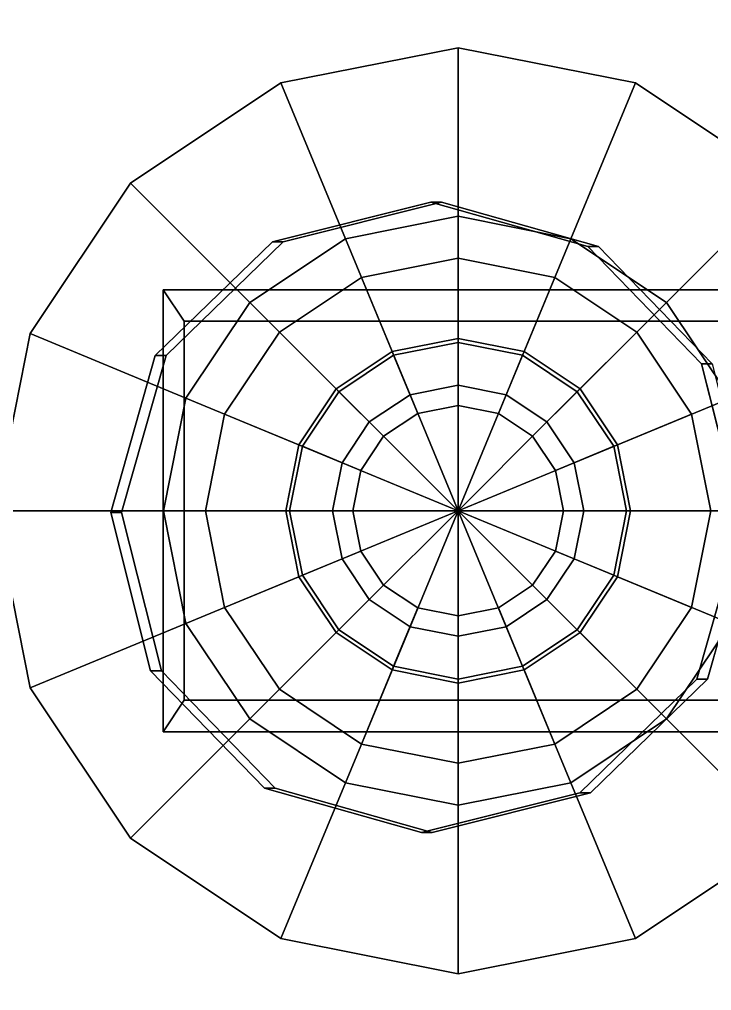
# Model space of a CAD drawing. Header units: metres. Extents: x 104.27 to 106.57, y 32.25 to 36.05.
# Drawn here: x 104.80872 to 104.84158, y 34.83173 to 34.87787 of the extents above; entities that cross this region are included whole.
import ezdxf

# ---------------------------------------------------------------- set-up
doc = ezdxf.new("R2010")
doc.units = ezdxf.units.M
for name, color, linetype in [('KO28', 7, 'Continuous'), ('KO29', 7, 'Continuous'), ('KO31', 7, 'Continuous')]:
    doc.layers.add(name, color=color, linetype=linetype)

msp = doc.modelspace()

# ---------------------------------------------------------------- linework, layer by layer
at = {"layer": 'KO28', "color": 9, "linetype": 'ByBlock', "lineweight": 25}
for points, invisible_edges in [([(104.475083, 34.908442, 0.034265), (104.828246, 34.869197, 0.022274), (104.477957, 34.908864, 0.034167)], 3), ([(104.477957, 34.908864, 0.034167), (104.828246, 34.869197, 0.022274), (104.847744, 34.908864, 0.021612)], 3), ([(104.848253, 34.908864, 0.036603), (104.498677, 34.868844, 0.048472), (104.478466, 34.908864, 0.049159)], 3), ([(104.85155, 34.908304, 0.036491), (104.498677, 34.868844, 0.048472), (104.848253, 34.908864, 0.036603)], 3), ([(104.828246, 34.869197, 0.022274), (104.835702, 34.867078, 0.02202), (104.847744, 34.908864, 0.021612)], 14), ([(104.835702, 34.867078, 0.02202), (104.8411, 34.861514, 0.021837), (104.847744, 34.908864, 0.021612)], 14), ([(104.472731, 34.907388, 0.034345), (104.828246, 34.869197, 0.022274), (104.475083, 34.908442, 0.034265)], 3), ([(104.853857, 34.907144, 0.036413), (104.498677, 34.868844, 0.048472), (104.85155, 34.908304, 0.036491)], 3), ([(104.47068, 34.905718, 0.034414), (104.828246, 34.869197, 0.022274), (104.472731, 34.907388, 0.034345)], 3), ([(104.856052, 34.905117, 0.036338), (104.498677, 34.868844, 0.048472), (104.853857, 34.907144, 0.036413)], 3), ([(104.46905, 34.9034, 0.03447), (104.828246, 34.869197, 0.022274), (104.47068, 34.905718, 0.034414)], 3), ([(104.857539, 34.902559, 0.036288), (104.498677, 34.868844, 0.048472), (104.856052, 34.905117, 0.036338)], 3), ([(104.468204, 34.901049, 0.034498), (104.828246, 34.869197, 0.022274), (104.46905, 34.9034, 0.03447)], 3), ([(104.858247, 34.898864, 0.036264), (104.498677, 34.868844, 0.048472), (104.857539, 34.902559, 0.036288)], 3), ([(104.467962, 34.898864, 0.034507), (104.828246, 34.869197, 0.022274), (104.468204, 34.901049, 0.034498)], 3), ([(104.836211, 34.867078, 0.037012), (104.828755, 34.869197, 0.037265), (104.858247, 34.898864, 0.036264)], 14), ([(104.84161, 34.861514, 0.036828), (104.836211, 34.867078, 0.037012), (104.858247, 34.898864, 0.036264)], 14), ([(104.476045, 34.799048, 0.034232), (104.828246, 34.869197, 0.022274), (104.475316, 34.799259, 0.034257)], 3), ([(104.477957, 34.798864, 0.034167), (104.828246, 34.869197, 0.022274), (104.476045, 34.799048, 0.034232)], 3), ([(104.82073, 34.867301, 0.022529), (104.828246, 34.869197, 0.022274), (104.477957, 34.798864, 0.034167)], 14), ([(104.497722, 34.838884, 0.033496), (104.828246, 34.869197, 0.022274), (104.505238, 34.840779, 0.033241)], 3), ([(104.505624, 34.866726, 0.033228), (104.828246, 34.869197, 0.022274), (104.498168, 34.868844, 0.033481)], 3), ([(104.82124, 34.867301, 0.03752), (104.498677, 34.868844, 0.048472), (104.828755, 34.869197, 0.037265)], 3), ([(104.505238, 34.840779, 0.033241), (104.828246, 34.869197, 0.022274), (104.510799, 34.846181, 0.033052)], 3), ([(104.511022, 34.861161, 0.033044), (104.828246, 34.869197, 0.022274), (104.505624, 34.866726, 0.033228)], 3), ([(104.510799, 34.846181, 0.033052), (104.828246, 34.869197, 0.022274), (104.512917, 34.853641, 0.03298)], 3), ([(104.512917, 34.853641, 0.03298), (104.828246, 34.869197, 0.022274), (104.511022, 34.861161, 0.033044)], 3), ([(104.506133, 34.866726, 0.048219), (104.498677, 34.868844, 0.048472), (104.828313, 34.798864, 0.03728)], 14), ([(104.828309, 34.839236, 0.03728), (104.498677, 34.868844, 0.048472), (104.820854, 34.841355, 0.037533)], 3), ([(104.820854, 34.841355, 0.037533), (104.498677, 34.868844, 0.048472), (104.815455, 34.84692, 0.037716)], 3), ([(104.815455, 34.84692, 0.037716), (104.498677, 34.868844, 0.048472), (104.813561, 34.85444, 0.037781)], 3), ([(104.813561, 34.85444, 0.037781), (104.498677, 34.868844, 0.048472), (104.815678, 34.8619, 0.037709)], 3), ([(104.815678, 34.8619, 0.037709), (104.498677, 34.868844, 0.048472), (104.82124, 34.867301, 0.03752)], 3), ([(104.815169, 34.8619, 0.022718), (104.82073, 34.867301, 0.022529), (104.477957, 34.798864, 0.034167)], 14), ([(104.511531, 34.861161, 0.048036), (104.506133, 34.866726, 0.048219), (104.828313, 34.798864, 0.03728)], 14), ([(104.813052, 34.85444, 0.022789), (104.815169, 34.8619, 0.022718), (104.477957, 34.798864, 0.034167)], 14), ([(104.513426, 34.853641, 0.047972), (104.511531, 34.861161, 0.048036), (104.828313, 34.798864, 0.03728)], 14), ([(104.842995, 34.853994, 0.021773), (104.856752, 34.804533, 0.021306), (104.8411, 34.861514, 0.021837)], 3), ([(104.805126, 34.798864, 0.023059), (104.813052, 34.85444, 0.022789), (104.477957, 34.798864, 0.034167)], 3), ([(104.814946, 34.84692, 0.022725), (104.813052, 34.85444, 0.022789), (104.805126, 34.798864, 0.023059)], 14), ([(104.841387, 34.846533, 0.036836), (104.843504, 34.853994, 0.036764), (104.828313, 34.798864, 0.03728)], 14), ([(104.828313, 34.798864, 0.03728), (104.843504, 34.853994, 0.036764), (104.848253, 34.798864, 0.036603)], 3), ([(104.840878, 34.846533, 0.021845), (104.856752, 34.804533, 0.021306), (104.842995, 34.853994, 0.021773)], 3), ([(104.498234, 34.798864, 0.048487), (104.513426, 34.853641, 0.047972), (104.828313, 34.798864, 0.03728)], 3), ([(104.820345, 34.841355, 0.022542), (104.814946, 34.84692, 0.022725), (104.805126, 34.798864, 0.023059)], 14), ([(104.835825, 34.841132, 0.037025), (104.841387, 34.846533, 0.036836), (104.828313, 34.798864, 0.03728)], 14), ([(104.835316, 34.841132, 0.022033), (104.856752, 34.804533, 0.021306), (104.840878, 34.846533, 0.021845)], 3), ([(104.820345, 34.841355, 0.022542), (104.856752, 34.804533, 0.021306), (104.8278, 34.839236, 0.022289)], 3), ([(104.8278, 34.839236, 0.022289), (104.856752, 34.804533, 0.021306), (104.835316, 34.841132, 0.022033)], 3), ([(104.828309, 34.839236, 0.03728), (104.835825, 34.841132, 0.037025), (104.828313, 34.798864, 0.03728)], 14)]:
    msp.add_3dface(points, dxfattribs=dict(at, invisible_edges=invisible_edges))
at = {"layer": 'KO28', "color": 250, "linetype": 'ByBlock', "lineweight": 25, "invisible_edges": 15}
for points in [[(104.8411, 34.861514, 0.021837), (104.856752, 34.804533, 0.021306), (104.847744, 34.908864, 0.021612)], [(104.498168, 34.868844, 0.033481), (104.828246, 34.869197, 0.022274), (104.467962, 34.898864, 0.034507)], [(104.828755, 34.869197, 0.037265), (104.498677, 34.868844, 0.048472), (104.858247, 34.898864, 0.036264)], [(104.475316, 34.799259, 0.034257), (104.828246, 34.869197, 0.022274), (104.497722, 34.838884, 0.033496)], [(104.828313, 34.798864, 0.03728), (104.498677, 34.868844, 0.048472), (104.828309, 34.839236, 0.03728)], [(104.805126, 34.798864, 0.023059), (104.856752, 34.804533, 0.021306), (104.820345, 34.841355, 0.022542)]]:
    msp.add_3dface(points, dxfattribs=at)
at = {"layer": 'KO28', "color": 9, "linetype": 'ByBlock', "lineweight": 25}
for points in [[(104.82073, 34.867301, 0.022529), (104.82124, 34.867301, 0.03752), (104.828755, 34.869197, 0.037265), (104.828246, 34.869197, 0.022274)], [(104.828246, 34.869197, 0.022274), (104.828755, 34.869197, 0.037265), (104.836211, 34.867078, 0.037012), (104.835702, 34.867078, 0.02202)], [(104.815169, 34.8619, 0.022718), (104.815678, 34.8619, 0.037709), (104.82124, 34.867301, 0.03752), (104.82073, 34.867301, 0.022529)], [(104.835702, 34.867078, 0.02202), (104.836211, 34.867078, 0.037012), (104.84161, 34.861514, 0.036828), (104.8411, 34.861514, 0.021837)], [(104.813052, 34.85444, 0.022789), (104.813561, 34.85444, 0.037781), (104.815678, 34.8619, 0.037709), (104.815169, 34.8619, 0.022718)], [(104.8411, 34.861514, 0.021837), (104.84161, 34.861514, 0.036828), (104.843504, 34.853994, 0.036764), (104.842995, 34.853994, 0.021773)], [(104.814946, 34.84692, 0.022725), (104.815455, 34.84692, 0.037716), (104.813561, 34.85444, 0.037781), (104.813052, 34.85444, 0.022789)], [(104.842995, 34.853994, 0.021773), (104.843504, 34.853994, 0.036764), (104.841387, 34.846533, 0.036836), (104.840878, 34.846533, 0.021845)], [(104.820345, 34.841355, 0.022542), (104.820854, 34.841355, 0.037533), (104.815455, 34.84692, 0.037716), (104.814946, 34.84692, 0.022725)], [(104.840878, 34.846533, 0.021845), (104.841387, 34.846533, 0.036836), (104.835825, 34.841132, 0.037025), (104.835316, 34.841132, 0.022033)], [(104.8278, 34.839236, 0.022289), (104.828309, 34.839236, 0.03728), (104.820854, 34.841355, 0.037533), (104.820345, 34.841355, 0.022542)], [(104.835316, 34.841132, 0.022033), (104.835825, 34.841132, 0.037025), (104.828309, 34.839236, 0.03728), (104.8278, 34.839236, 0.022289)]]:
    msp.add_3dface(points, dxfattribs=at)
at = {"layer": 'KO29', "color": 37, "linetype": 'ByBlock', "lineweight": 25}
for points, invisible_edges in [([(104.424084, 34.701074, -0.28), (105.274084, 34.756074, -0.28), (104.274084, 35.001074, -0.28)], 14), ([(104.274084, 35.001074, -0.28), (105.274084, 34.756074, -0.28), (105.274084, 34.946074, -0.28)], 13), ([(104.338278, 34.922709, 0.04), (104.840922, 34.930253, 0.02241), (104.840922, 34.777055, 0.02241)], 14), ([(104.840922, 34.777055, 0.02241), (104.840922, 34.930253, 0.02241), (105.274084, 34.925292, 0.007251)], 13), ([(105.274084, 34.925292, 0.007251), (105.274084, 34.778526, 0.007251), (104.840922, 34.777055, 0.02241)], 12), ([(104.338278, 34.785711, 0.04), (104.338278, 34.922709, 0.04), (104.840922, 34.777055, 0.02241)], 2)]:
    msp.add_3dface(points, dxfattribs=dict(at, invisible_edges=invisible_edges))
for points in [[(105.274084, 34.776074), (104.289084, 34.761074), (104.289084, 34.941074), (105.274084, 34.926074)], [(104.289084, 34.941074), (104.289084, 34.761074), (105.274084, 34.776074), (105.274084, 34.926074)]]:
    msp.add_3dface(points, dxfattribs=at)
at = {"layer": 'KO31', "color": 8, "linetype": 'ByBlock', "lineweight": 25}
for points, invisible_edges in [([(104.829546, 34.87653, 0.049281), (104.821126, 34.874855, 0.049281), (104.837965, 34.874855, 0.049281)], 2), ([(104.829546, 34.87653, 0.049281), (104.821126, 34.874855, 0.049281), (104.837965, 34.874855, 0.049281)], 2), ([(104.837965, 34.874855, 0.049281), (104.813989, 34.870086, 0.049281), (104.839587, 34.873771, 0.049281)], 3), ([(104.837965, 34.874855, 0.049281), (104.813989, 34.870086, 0.049281), (104.839587, 34.873771, 0.049281)], 3), ([(104.834138, 34.865616, 0.049281), (104.838031, 34.863015, 0.049281), (104.839587, 34.873771, 0.049281)], 14), ([(104.834138, 34.865616, 0.049281), (104.838031, 34.863015, 0.049281), (104.839587, 34.873771, 0.049281)], 14), ([(104.838031, 34.863015, 0.049281), (104.840632, 34.859122, 0.049281), (104.839587, 34.873771, 0.049281)], 14), ([(104.838031, 34.863015, 0.049281), (104.840632, 34.859122, 0.049281), (104.839587, 34.873771, 0.049281)], 14), ([(104.840632, 34.859122, 0.049281), (104.841546, 34.85453, 0.049281), (104.839587, 34.873771, 0.049281)], 14), ([(104.839587, 34.873771, 0.049281), (104.841546, 34.85453, 0.049281), (104.845102, 34.870086, 0.049281)], 3), ([(104.840632, 34.859122, 0.049281), (104.841546, 34.85453, 0.049281), (104.839587, 34.873771, 0.049281)], 14), ([(104.839587, 34.873771, 0.049281), (104.841546, 34.85453, 0.049281), (104.845102, 34.870086, 0.049281)], 3), ([(104.813989, 34.838974, 0.049281), (104.813989, 34.870086, 0.049281), (104.80922, 34.846111, 0.049281)], 3), ([(104.80922, 34.846111, 0.049281), (104.813989, 34.870086, 0.049281), (104.80922, 34.862949, 0.049281)], 13), ([(104.813989, 34.838974, 0.049281), (104.813989, 34.870086, 0.049281), (104.80922, 34.846111, 0.049281)], 3), ([(104.80922, 34.846111, 0.049281), (104.813989, 34.870086, 0.049281), (104.80922, 34.862949, 0.049281)], 13), ([(104.834138, 34.865616, 0.049281), (104.813989, 34.870086, 0.049281), (104.829546, 34.86653, 0.049281)], 3), ([(104.829546, 34.86653, 0.049281), (104.813989, 34.870086, 0.049281), (104.824953, 34.865616, 0.049281)], 3), ([(104.824953, 34.865616, 0.049281), (104.813989, 34.870086, 0.049281), (104.82106, 34.863015, 0.049281)], 3), ([(104.82106, 34.863015, 0.049281), (104.813989, 34.870086, 0.049281), (104.818459, 34.859122, 0.049281)], 3), ([(104.818459, 34.859122, 0.049281), (104.813989, 34.870086, 0.049281), (104.817546, 34.85453, 0.049281)], 3), ([(104.817546, 34.85453, 0.049281), (104.813989, 34.870086, 0.049281), (104.818459, 34.849938, 0.049281)], 3), ([(104.821126, 34.834205, 0.049281), (104.813989, 34.870086, 0.049281), (104.813989, 34.838974, 0.049281)], 3), ([(104.834138, 34.865616, 0.049281), (104.813989, 34.870086, 0.049281), (104.829546, 34.86653, 0.049281)], 3), ([(104.829546, 34.86653, 0.049281), (104.813989, 34.870086, 0.049281), (104.824953, 34.865616, 0.049281)], 3), ([(104.824953, 34.865616, 0.049281), (104.813989, 34.870086, 0.049281), (104.82106, 34.863015, 0.049281)], 3), ([(104.82106, 34.863015, 0.049281), (104.813989, 34.870086, 0.049281), (104.818459, 34.859122, 0.049281)], 3), ([(104.818459, 34.859122, 0.049281), (104.813989, 34.870086, 0.049281), (104.817546, 34.85453, 0.049281)], 3), ([(104.817546, 34.85453, 0.049281), (104.813989, 34.870086, 0.049281), (104.818459, 34.849938, 0.049281)], 3), ([(104.821126, 34.834205, 0.049281), (104.813989, 34.870086, 0.049281), (104.813989, 34.838974, 0.049281)], 3), ([(104.841546, 34.85453, 0.049281), (104.840632, 34.849938, 0.049281), (104.845102, 34.870086, 0.049281)], 14), ([(104.845102, 34.870086, 0.049281), (104.840632, 34.849938, 0.049281), (104.849871, 34.862949, 0.049281)], 3), ([(104.841546, 34.85453, 0.049281), (104.840632, 34.849938, 0.049281), (104.845102, 34.870086, 0.049281)], 14), ([(104.845102, 34.870086, 0.049281), (104.840632, 34.849938, 0.049281), (104.849871, 34.862949, 0.049281)], 3), ([(104.80922, 34.862949, 0.049281), (104.807546, 34.85453, 0.049281), (104.80922, 34.846111, 0.049281)], 12), ([(104.80922, 34.862949, 0.049281), (104.807546, 34.85453, 0.049281), (104.80922, 34.846111, 0.049281)], 12), ([(104.840632, 34.849938, 0.049281), (104.838031, 34.846045, 0.049281), (104.849871, 34.862949, 0.049281)], 14), ([(104.849871, 34.862949, 0.049281), (104.838031, 34.846045, 0.049281), (104.851546, 34.85453, 0.049281)], 3), ([(104.840632, 34.849938, 0.049281), (104.838031, 34.846045, 0.049281), (104.849871, 34.862949, 0.049281)], 14), ([(104.849871, 34.862949, 0.049281), (104.838031, 34.846045, 0.049281), (104.851546, 34.85453, 0.049281)], 3), ([(104.829546, 34.85953, -0.110719), (104.827632, 34.859149, -0.110719), (104.831459, 34.859149, -0.110719)], 2), ([(104.829546, 34.85953, -0.110719), (104.827632, 34.859149, -0.110719), (104.831459, 34.859149, -0.110719)], 2), ([(104.827632, 34.859149, -0.110719), (104.82601, 34.858065, -0.110719), (104.831459, 34.859149, -0.110719)], 14), ([(104.831459, 34.859149, -0.110719), (104.82601, 34.858065, -0.110719), (104.833081, 34.858065, -0.110719)], 3), ([(104.827632, 34.859149, -0.110719), (104.82601, 34.858065, -0.110719), (104.831459, 34.859149, -0.110719)], 14), ([(104.831459, 34.859149, -0.110719), (104.82601, 34.858065, -0.110719), (104.833081, 34.858065, -0.110719)], 3), ([(104.82601, 34.850994, -0.110719), (104.82601, 34.858065, -0.110719), (104.824926, 34.852616, -0.110719)], 3), ([(104.824926, 34.852616, -0.110719), (104.82601, 34.858065, -0.110719), (104.824926, 34.856443, -0.110719)], 13), ([(104.82601, 34.850994, -0.110719), (104.82601, 34.858065, -0.110719), (104.824926, 34.852616, -0.110719)], 3), ([(104.824926, 34.852616, -0.110719), (104.82601, 34.858065, -0.110719), (104.824926, 34.856443, -0.110719)], 13), ([(104.833081, 34.858065, -0.110719), (104.82601, 34.858065, -0.110719), (104.834165, 34.856443, -0.110719)], 3), ([(104.834165, 34.856443, -0.110719), (104.82601, 34.858065, -0.110719), (104.834546, 34.85453, -0.110719)], 3), ([(104.834546, 34.85453, -0.110719), (104.82601, 34.858065, -0.110719), (104.834165, 34.852616, -0.110719)], 3), ([(104.834165, 34.852616, -0.110719), (104.82601, 34.858065, -0.110719), (104.833081, 34.850994, -0.110719)], 3), ([(104.833081, 34.850994, -0.110719), (104.82601, 34.858065, -0.110719), (104.831459, 34.84991, -0.110719)], 3), ([(104.831459, 34.84991, -0.110719), (104.82601, 34.858065, -0.110719), (104.829546, 34.84953, -0.110719)], 3), ([(104.829546, 34.84953, -0.110719), (104.82601, 34.858065, -0.110719), (104.827632, 34.84991, -0.110719)], 3), ([(104.827632, 34.84991, -0.110719), (104.82601, 34.858065, -0.110719), (104.82601, 34.850994, -0.110719)], 3), ([(104.833081, 34.858065, -0.110719), (104.82601, 34.858065, -0.110719), (104.834165, 34.856443, -0.110719)], 3), ([(104.834165, 34.856443, -0.110719), (104.82601, 34.858065, -0.110719), (104.834546, 34.85453, -0.110719)], 3), ([(104.834546, 34.85453, -0.110719), (104.82601, 34.858065, -0.110719), (104.834165, 34.852616, -0.110719)], 3), ([(104.834165, 34.852616, -0.110719), (104.82601, 34.858065, -0.110719), (104.833081, 34.850994, -0.110719)], 3), ([(104.833081, 34.850994, -0.110719), (104.82601, 34.858065, -0.110719), (104.831459, 34.84991, -0.110719)], 3), ([(104.831459, 34.84991, -0.110719), (104.82601, 34.858065, -0.110719), (104.829546, 34.84953, -0.110719)], 3), ([(104.829546, 34.84953, -0.110719), (104.82601, 34.858065, -0.110719), (104.827632, 34.84991, -0.110719)], 3), ([(104.827632, 34.84991, -0.110719), (104.82601, 34.858065, -0.110719), (104.82601, 34.850994, -0.110719)], 3), ([(104.824926, 34.856443, -0.110719), (104.824546, 34.85453, -0.110719), (104.824926, 34.852616, -0.110719)], 12), ([(104.824926, 34.856443, -0.110719), (104.824546, 34.85453, -0.110719), (104.824926, 34.852616, -0.110719)], 12), ([(104.838031, 34.846045, 0.049281), (104.834138, 34.843443, 0.049281), (104.851546, 34.85453, 0.049281)], 14), ([(104.851546, 34.85453, 0.049281), (104.834138, 34.843443, 0.049281), (104.849871, 34.846111, 0.049281)], 3), ([(104.838031, 34.846045, 0.049281), (104.834138, 34.843443, 0.049281), (104.851546, 34.85453, 0.049281)], 14), ([(104.851546, 34.85453, 0.049281), (104.834138, 34.843443, 0.049281), (104.849871, 34.846111, 0.049281)], 3), ([(104.82106, 34.846045, 0.049281), (104.818459, 34.849938, 0.049281), (104.829546, 34.83253, 0.049281)], 14), ([(104.829546, 34.83253, 0.049281), (104.818459, 34.849938, 0.049281), (104.821126, 34.834205, 0.049281)], 3), ([(104.82106, 34.846045, 0.049281), (104.818459, 34.849938, 0.049281), (104.829546, 34.83253, 0.049281)], 14), ([(104.829546, 34.83253, 0.049281), (104.818459, 34.849938, 0.049281), (104.821126, 34.834205, 0.049281)], 3), ([(104.824953, 34.843443, 0.049281), (104.82106, 34.846045, 0.049281), (104.837965, 34.834205, 0.049281)], 14), ([(104.837965, 34.834205, 0.049281), (104.82106, 34.846045, 0.049281), (104.829546, 34.83253, 0.049281)], 3), ([(104.824953, 34.843443, 0.049281), (104.82106, 34.846045, 0.049281), (104.837965, 34.834205, 0.049281)], 14), ([(104.837965, 34.834205, 0.049281), (104.82106, 34.846045, 0.049281), (104.829546, 34.83253, 0.049281)], 3), ([(104.834138, 34.843443, 0.049281), (104.829546, 34.84253, 0.049281), (104.849871, 34.846111, 0.049281)], 14), ([(104.849871, 34.846111, 0.049281), (104.829546, 34.84253, 0.049281), (104.845102, 34.838974, 0.049281)], 3), ([(104.834138, 34.843443, 0.049281), (104.829546, 34.84253, 0.049281), (104.849871, 34.846111, 0.049281)], 14), ([(104.849871, 34.846111, 0.049281), (104.829546, 34.84253, 0.049281), (104.845102, 34.838974, 0.049281)], 3), ([(104.829546, 34.84253, 0.049281), (104.824953, 34.843443, 0.049281), (104.845102, 34.838974, 0.049281)], 14), ([(104.845102, 34.838974, 0.049281), (104.824953, 34.843443, 0.049281), (104.837965, 34.834205, 0.049281)], 3), ([(104.829546, 34.84253, 0.049281), (104.824953, 34.843443, 0.049281), (104.845102, 34.838974, 0.049281)], 14), ([(104.845102, 34.838974, 0.049281), (104.824953, 34.843443, 0.049281), (104.837965, 34.834205, 0.049281)], 3)]:
    msp.add_3dface(points, dxfattribs=dict(at, invisible_edges=invisible_edges))
for points in [[(104.821126, 34.874855, 0.053281), (104.821126, 34.874855, 0.049281), (104.829546, 34.87653, 0.049281), (104.829546, 34.87653, 0.053281)], [(104.824192, 34.867453, 0.058573), (104.821126, 34.874855, 0.053281), (104.829546, 34.87653, 0.053281), (104.829546, 34.868518, 0.058573)], [(104.821126, 34.874855, 0.053281), (104.821126, 34.874855, 0.049281), (104.829546, 34.87653, 0.049281), (104.829546, 34.87653, 0.053281)], [(104.824192, 34.867453, 0.058573), (104.821126, 34.874855, 0.053281), (104.829546, 34.87653, 0.053281), (104.829546, 34.868518, 0.058573)], [(104.829546, 34.87653, 0.053281), (104.829546, 34.87653, 0.049281), (104.837965, 34.874855, 0.049281), (104.837965, 34.874855, 0.053281)], [(104.829546, 34.868518, 0.058573), (104.829546, 34.87653, 0.053281), (104.837965, 34.874855, 0.053281), (104.834899, 34.867453, 0.058573)], [(104.829546, 34.87653, 0.053281), (104.829546, 34.87653, 0.049281), (104.837965, 34.874855, 0.049281), (104.837965, 34.874855, 0.053281)], [(104.829546, 34.868518, 0.058573), (104.829546, 34.87653, 0.053281), (104.837965, 34.874855, 0.053281), (104.834899, 34.867453, 0.058573)], [(104.813989, 34.870086, 0.053281), (104.813989, 34.870086, 0.049281), (104.821126, 34.874855, 0.049281), (104.821126, 34.874855, 0.053281)], [(104.819654, 34.864421, 0.058573), (104.813989, 34.870086, 0.053281), (104.821126, 34.874855, 0.053281), (104.824192, 34.867453, 0.058573)], [(104.813989, 34.870086, 0.053281), (104.813989, 34.870086, 0.049281), (104.821126, 34.874855, 0.049281), (104.821126, 34.874855, 0.053281)], [(104.819654, 34.864421, 0.058573), (104.813989, 34.870086, 0.053281), (104.821126, 34.874855, 0.053281), (104.824192, 34.867453, 0.058573)], [(104.834899, 34.867453, 0.058573), (104.837965, 34.874855, 0.053281), (104.845102, 34.870086, 0.053281), (104.839437, 34.864421, 0.058573)], [(104.834899, 34.867453, 0.058573), (104.837965, 34.874855, 0.053281), (104.845102, 34.870086, 0.053281), (104.839437, 34.864421, 0.058573)], [(104.837965, 34.874855, 0.053281), (104.837965, 34.874855, 0.049281), (104.845102, 34.870086, 0.049281), (104.845102, 34.870086, 0.053281)], [(104.837965, 34.874855, 0.053281), (104.837965, 34.874855, 0.049281), (104.845102, 34.870086, 0.049281), (104.845102, 34.870086, 0.053281)], [(104.80922, 34.862949, 0.053281), (104.80922, 34.862949, 0.049281), (104.813989, 34.870086, 0.049281), (104.813989, 34.870086, 0.053281)], [(104.816622, 34.859883, 0.058573), (104.80922, 34.862949, 0.053281), (104.813989, 34.870086, 0.053281), (104.819654, 34.864421, 0.058573)], [(104.80922, 34.862949, 0.053281), (104.80922, 34.862949, 0.049281), (104.813989, 34.870086, 0.049281), (104.813989, 34.870086, 0.053281)], [(104.816622, 34.859883, 0.058573), (104.80922, 34.862949, 0.053281), (104.813989, 34.870086, 0.053281), (104.819654, 34.864421, 0.058573)], [(104.839437, 34.864421, 0.058573), (104.845102, 34.870086, 0.053281), (104.849871, 34.862949, 0.053281), (104.842469, 34.859883, 0.058573)], [(104.839437, 34.864421, 0.058573), (104.845102, 34.870086, 0.053281), (104.849871, 34.862949, 0.053281), (104.842469, 34.859883, 0.058573)], [(104.827262, 34.860042, 0.060854), (104.824192, 34.867453, 0.058573), (104.829546, 34.868518, 0.058573), (104.829546, 34.860496, 0.060854)], [(104.827262, 34.860042, 0.060854), (104.824192, 34.867453, 0.058573), (104.829546, 34.868518, 0.058573), (104.829546, 34.860496, 0.060854)], [(104.829546, 34.860496, 0.060854), (104.829546, 34.868518, 0.058573), (104.834899, 34.867453, 0.058573), (104.831829, 34.860042, 0.060854)], [(104.829546, 34.860496, 0.060854), (104.829546, 34.868518, 0.058573), (104.834899, 34.867453, 0.058573), (104.831829, 34.860042, 0.060854)], [(104.825327, 34.858748, 0.060854), (104.819654, 34.864421, 0.058573), (104.824192, 34.867453, 0.058573), (104.827262, 34.860042, 0.060854)], [(104.825327, 34.858748, 0.060854), (104.819654, 34.864421, 0.058573), (104.824192, 34.867453, 0.058573), (104.827262, 34.860042, 0.060854)], [(104.831829, 34.860042, 0.060854), (104.834899, 34.867453, 0.058573), (104.839437, 34.864421, 0.058573), (104.833764, 34.858748, 0.060854)], [(104.831829, 34.860042, 0.060854), (104.834899, 34.867453, 0.058573), (104.839437, 34.864421, 0.058573), (104.833764, 34.858748, 0.060854)], [(104.824953, 34.865616, 0.014281), (104.826412, 34.862094, -0.014314), (104.829546, 34.862717, -0.014314), (104.829546, 34.86653, 0.014281)], [(104.824953, 34.865616, 0.049281), (104.824953, 34.865616, 0.014281), (104.829546, 34.86653, 0.014281), (104.829546, 34.86653, 0.049281)], [(104.824953, 34.865616, 0.014281), (104.826412, 34.862094, -0.014314), (104.829546, 34.862717, -0.014314), (104.829546, 34.86653, 0.014281)], [(104.824953, 34.865616, 0.049281), (104.824953, 34.865616, 0.014281), (104.829546, 34.86653, 0.014281), (104.829546, 34.86653, 0.049281)], [(104.829546, 34.86653, 0.014281), (104.829546, 34.862717, -0.014314), (104.832679, 34.862094, -0.014314), (104.834138, 34.865616, 0.014281)], [(104.829546, 34.86653, 0.049281), (104.829546, 34.86653, 0.014281), (104.834138, 34.865616, 0.014281), (104.834138, 34.865616, 0.049281)], [(104.829546, 34.86653, 0.014281), (104.829546, 34.862717, -0.014314), (104.832679, 34.862094, -0.014314), (104.834138, 34.865616, 0.014281)], [(104.829546, 34.86653, 0.049281), (104.829546, 34.86653, 0.014281), (104.834138, 34.865616, 0.014281), (104.834138, 34.865616, 0.049281)], [(104.82106, 34.863015, 0.014281), (104.823756, 34.860319, -0.014314), (104.826412, 34.862094, -0.014314), (104.824953, 34.865616, 0.014281)], [(104.82106, 34.863015, 0.049281), (104.82106, 34.863015, 0.014281), (104.824953, 34.865616, 0.014281), (104.824953, 34.865616, 0.049281)], [(104.82106, 34.863015, 0.014281), (104.823756, 34.860319, -0.014314), (104.826412, 34.862094, -0.014314), (104.824953, 34.865616, 0.014281)], [(104.82106, 34.863015, 0.049281), (104.82106, 34.863015, 0.014281), (104.824953, 34.865616, 0.014281), (104.824953, 34.865616, 0.049281)], [(104.834138, 34.865616, 0.014281), (104.832679, 34.862094, -0.014314), (104.835335, 34.860319, -0.014314), (104.838031, 34.863015, 0.014281)], [(104.834138, 34.865616, 0.014281), (104.832679, 34.862094, -0.014314), (104.835335, 34.860319, -0.014314), (104.838031, 34.863015, 0.014281)], [(104.834138, 34.865616, 0.049281), (104.834138, 34.865616, 0.014281), (104.838031, 34.863015, 0.014281), (104.838031, 34.863015, 0.049281)], [(104.834138, 34.865616, 0.049281), (104.834138, 34.865616, 0.014281), (104.838031, 34.863015, 0.014281), (104.838031, 34.863015, 0.049281)], [(104.816546, 34.86353, 0.078573), (104.816546, 34.84553, 0.078573), (104.815546, 34.84403, 0.058573), (104.815546, 34.86503, 0.058573)], [(104.842546, 34.86353, 0.078573), (104.816546, 34.86353, 0.078573), (104.815546, 34.86503, 0.058573), (104.843546, 34.86503, 0.058573)], [(104.815546, 34.84403, 0.058573), (104.843546, 34.84403, 0.058573), (104.843546, 34.86503, 0.058573), (104.815546, 34.86503, 0.058573)], [(104.816546, 34.86353, 0.078573), (104.816546, 34.84553, 0.078573), (104.815546, 34.84403, 0.058573), (104.815546, 34.86503, 0.058573)], [(104.842546, 34.86353, 0.078573), (104.816546, 34.86353, 0.078573), (104.815546, 34.86503, 0.058573), (104.843546, 34.86503, 0.058573)], [(104.815546, 34.84403, 0.058573), (104.843546, 34.84403, 0.058573), (104.843546, 34.86503, 0.058573), (104.815546, 34.86503, 0.058573)], [(104.824034, 34.856813, 0.060854), (104.816622, 34.859883, 0.058573), (104.819654, 34.864421, 0.058573), (104.825327, 34.858748, 0.060854)], [(104.824034, 34.856813, 0.060854), (104.816622, 34.859883, 0.058573), (104.819654, 34.864421, 0.058573), (104.825327, 34.858748, 0.060854)], [(104.833764, 34.858748, 0.060854), (104.839437, 34.864421, 0.058573), (104.842469, 34.859883, 0.058573), (104.835057, 34.856813, 0.060854)], [(104.833764, 34.858748, 0.060854), (104.839437, 34.864421, 0.058573), (104.842469, 34.859883, 0.058573), (104.835057, 34.856813, 0.060854)], [(104.816546, 34.84553, 0.078573), (104.816546, 34.86353, 0.078573), (104.842546, 34.86353, 0.078573), (104.842546, 34.84553, 0.078573)], [(104.816546, 34.84553, 0.078573), (104.816546, 34.86353, 0.078573), (104.842546, 34.86353, 0.078573), (104.842546, 34.84553, 0.078573)], [(104.818459, 34.859122, 0.014281), (104.821981, 34.857663, -0.014314), (104.823756, 34.860319, -0.014314), (104.82106, 34.863015, 0.014281)], [(104.818459, 34.859122, 0.049281), (104.818459, 34.859122, 0.014281), (104.82106, 34.863015, 0.014281), (104.82106, 34.863015, 0.049281)], [(104.818459, 34.859122, 0.014281), (104.821981, 34.857663, -0.014314), (104.823756, 34.860319, -0.014314), (104.82106, 34.863015, 0.014281)], [(104.818459, 34.859122, 0.049281), (104.818459, 34.859122, 0.014281), (104.82106, 34.863015, 0.014281), (104.82106, 34.863015, 0.049281)], [(104.838031, 34.863015, 0.014281), (104.835335, 34.860319, -0.014314), (104.83711, 34.857663, -0.014314), (104.840632, 34.859122, 0.014281)], [(104.838031, 34.863015, 0.014281), (104.835335, 34.860319, -0.014314), (104.83711, 34.857663, -0.014314), (104.840632, 34.859122, 0.014281)], [(104.838031, 34.863015, 0.049281), (104.838031, 34.863015, 0.014281), (104.840632, 34.859122, 0.014281), (104.840632, 34.859122, 0.049281)], [(104.838031, 34.863015, 0.049281), (104.838031, 34.863015, 0.014281), (104.840632, 34.859122, 0.014281), (104.840632, 34.859122, 0.049281)], [(104.807546, 34.85453, 0.053281), (104.807546, 34.85453, 0.049281), (104.80922, 34.862949, 0.049281), (104.80922, 34.862949, 0.053281)], [(104.815557, 34.85453, 0.058573), (104.807546, 34.85453, 0.053281), (104.80922, 34.862949, 0.053281), (104.816622, 34.859883, 0.058573)], [(104.807546, 34.85453, 0.053281), (104.807546, 34.85453, 0.049281), (104.80922, 34.862949, 0.049281), (104.80922, 34.862949, 0.053281)], [(104.815557, 34.85453, 0.058573), (104.807546, 34.85453, 0.053281), (104.80922, 34.862949, 0.053281), (104.816622, 34.859883, 0.058573)], [(104.826412, 34.862094, -0.014314), (104.826484, 34.861921, -0.102719), (104.829546, 34.86253, -0.102719), (104.829546, 34.862717, -0.014314)], [(104.826412, 34.862094, -0.014314), (104.826484, 34.861921, -0.102719), (104.829546, 34.86253, -0.102719), (104.829546, 34.862717, -0.014314)], [(104.829546, 34.862717, -0.014314), (104.829546, 34.86253, -0.102719), (104.832607, 34.861921, -0.102719), (104.832679, 34.862094, -0.014314)], [(104.829546, 34.862717, -0.014314), (104.829546, 34.86253, -0.102719), (104.832607, 34.861921, -0.102719), (104.832679, 34.862094, -0.014314)], [(104.823756, 34.860319, -0.014314), (104.823889, 34.860187, -0.102719), (104.826484, 34.861921, -0.102719), (104.826412, 34.862094, -0.014314)], [(104.823756, 34.860319, -0.014314), (104.823889, 34.860187, -0.102719), (104.826484, 34.861921, -0.102719), (104.826412, 34.862094, -0.014314)], [(104.826484, 34.861921, -0.102719), (104.827632, 34.859149, -0.110719), (104.829546, 34.85953, -0.110719), (104.829546, 34.86253, -0.102719)], [(104.826484, 34.861921, -0.102719), (104.827632, 34.859149, -0.110719), (104.829546, 34.85953, -0.110719), (104.829546, 34.86253, -0.102719)], [(104.829546, 34.86253, -0.102719), (104.829546, 34.85953, -0.110719), (104.831459, 34.859149, -0.110719), (104.832607, 34.861921, -0.102719)], [(104.829546, 34.86253, -0.102719), (104.829546, 34.85953, -0.110719), (104.831459, 34.859149, -0.110719), (104.832607, 34.861921, -0.102719)], [(104.832679, 34.862094, -0.014314), (104.832607, 34.861921, -0.102719), (104.835202, 34.860187, -0.102719), (104.835335, 34.860319, -0.014314)], [(104.832679, 34.862094, -0.014314), (104.832607, 34.861921, -0.102719), (104.835202, 34.860187, -0.102719), (104.835335, 34.860319, -0.014314)], [(104.823889, 34.860187, -0.102719), (104.82601, 34.858065, -0.110719), (104.827632, 34.859149, -0.110719), (104.826484, 34.861921, -0.102719)], [(104.823889, 34.860187, -0.102719), (104.82601, 34.858065, -0.110719), (104.827632, 34.859149, -0.110719), (104.826484, 34.861921, -0.102719)], [(104.832607, 34.861921, -0.102719), (104.831459, 34.859149, -0.110719), (104.833081, 34.858065, -0.110719), (104.835202, 34.860187, -0.102719)], [(104.832607, 34.861921, -0.102719), (104.831459, 34.859149, -0.110719), (104.833081, 34.858065, -0.110719), (104.835202, 34.860187, -0.102719)], [(104.821981, 34.857663, -0.014314), (104.822154, 34.857591, -0.102719), (104.823889, 34.860187, -0.102719), (104.823756, 34.860319, -0.014314)], [(104.821981, 34.857663, -0.014314), (104.822154, 34.857591, -0.102719), (104.823889, 34.860187, -0.102719), (104.823756, 34.860319, -0.014314)], [(104.829546, 34.85453, 0.061398), (104.827262, 34.860042, 0.060854), (104.829546, 34.860496, 0.060854)], [(104.829546, 34.85453, 0.061398), (104.827262, 34.860042, 0.060854), (104.829546, 34.860496, 0.060854)], [(104.829546, 34.85453, 0.061398), (104.829546, 34.860496, 0.060854), (104.831829, 34.860042, 0.060854)], [(104.829546, 34.85453, 0.061398), (104.829546, 34.860496, 0.060854), (104.831829, 34.860042, 0.060854)], [(104.835335, 34.860319, -0.014314), (104.835202, 34.860187, -0.102719), (104.836937, 34.857591, -0.102719), (104.83711, 34.857663, -0.014314)], [(104.835335, 34.860319, -0.014314), (104.835202, 34.860187, -0.102719), (104.836937, 34.857591, -0.102719), (104.83711, 34.857663, -0.014314)], [(104.82358, 34.85453, 0.060854), (104.815557, 34.85453, 0.058573), (104.816622, 34.859883, 0.058573), (104.824034, 34.856813, 0.060854)], [(104.82358, 34.85453, 0.060854), (104.815557, 34.85453, 0.058573), (104.816622, 34.859883, 0.058573), (104.824034, 34.856813, 0.060854)], [(104.822154, 34.857591, -0.102719), (104.824926, 34.856443, -0.110719), (104.82601, 34.858065, -0.110719), (104.823889, 34.860187, -0.102719)], [(104.822154, 34.857591, -0.102719), (104.824926, 34.856443, -0.110719), (104.82601, 34.858065, -0.110719), (104.823889, 34.860187, -0.102719)], [(104.829546, 34.85453, 0.061398), (104.825327, 34.858748, 0.060854), (104.827262, 34.860042, 0.060854)], [(104.829546, 34.85453, 0.061398), (104.825327, 34.858748, 0.060854), (104.827262, 34.860042, 0.060854)], [(104.829546, 34.85453, 0.061398), (104.831829, 34.860042, 0.060854), (104.833764, 34.858748, 0.060854)], [(104.829546, 34.85453, 0.061398), (104.831829, 34.860042, 0.060854), (104.833764, 34.858748, 0.060854)], [(104.835202, 34.860187, -0.102719), (104.833081, 34.858065, -0.110719), (104.834165, 34.856443, -0.110719), (104.836937, 34.857591, -0.102719)], [(104.835202, 34.860187, -0.102719), (104.833081, 34.858065, -0.110719), (104.834165, 34.856443, -0.110719), (104.836937, 34.857591, -0.102719)], [(104.835057, 34.856813, 0.060854), (104.842469, 34.859883, 0.058573), (104.843534, 34.85453, 0.058573), (104.835512, 34.85453, 0.060854)], [(104.835057, 34.856813, 0.060854), (104.842469, 34.859883, 0.058573), (104.843534, 34.85453, 0.058573), (104.835512, 34.85453, 0.060854)], [(104.817546, 34.85453, 0.014281), (104.821358, 34.85453, -0.014314), (104.821981, 34.857663, -0.014314), (104.818459, 34.859122, 0.014281)], [(104.817546, 34.85453, 0.049281), (104.817546, 34.85453, 0.014281), (104.818459, 34.859122, 0.014281), (104.818459, 34.859122, 0.049281)], [(104.817546, 34.85453, 0.014281), (104.821358, 34.85453, -0.014314), (104.821981, 34.857663, -0.014314), (104.818459, 34.859122, 0.014281)], [(104.817546, 34.85453, 0.049281), (104.817546, 34.85453, 0.014281), (104.818459, 34.859122, 0.014281), (104.818459, 34.859122, 0.049281)], [(104.840632, 34.859122, 0.014281), (104.83711, 34.857663, -0.014314), (104.837733, 34.85453, -0.014314), (104.841546, 34.85453, 0.014281)], [(104.840632, 34.859122, 0.014281), (104.83711, 34.857663, -0.014314), (104.837733, 34.85453, -0.014314), (104.841546, 34.85453, 0.014281)], [(104.840632, 34.859122, 0.049281), (104.840632, 34.859122, 0.014281), (104.841546, 34.85453, 0.014281), (104.841546, 34.85453, 0.049281)], [(104.840632, 34.859122, 0.049281), (104.840632, 34.859122, 0.014281), (104.841546, 34.85453, 0.014281), (104.841546, 34.85453, 0.049281)], [(104.829546, 34.85453, 0.061398), (104.824034, 34.856813, 0.060854), (104.825327, 34.858748, 0.060854)], [(104.829546, 34.85453, 0.061398), (104.824034, 34.856813, 0.060854), (104.825327, 34.858748, 0.060854)], [(104.829546, 34.85453, 0.061398), (104.833764, 34.858748, 0.060854), (104.835057, 34.856813, 0.060854)], [(104.829546, 34.85453, 0.061398), (104.833764, 34.858748, 0.060854), (104.835057, 34.856813, 0.060854)], [(104.821358, 34.85453, -0.014314), (104.821546, 34.85453, -0.102719), (104.822154, 34.857591, -0.102719), (104.821981, 34.857663, -0.014314)], [(104.821358, 34.85453, -0.014314), (104.821546, 34.85453, -0.102719), (104.822154, 34.857591, -0.102719), (104.821981, 34.857663, -0.014314)], [(104.821546, 34.85453, -0.102719), (104.824546, 34.85453, -0.110719), (104.824926, 34.856443, -0.110719), (104.822154, 34.857591, -0.102719)], [(104.821546, 34.85453, -0.102719), (104.824546, 34.85453, -0.110719), (104.824926, 34.856443, -0.110719), (104.822154, 34.857591, -0.102719)], [(104.836937, 34.857591, -0.102719), (104.834165, 34.856443, -0.110719), (104.834546, 34.85453, -0.110719), (104.837546, 34.85453, -0.102719)], [(104.836937, 34.857591, -0.102719), (104.834165, 34.856443, -0.110719), (104.834546, 34.85453, -0.110719), (104.837546, 34.85453, -0.102719)], [(104.83711, 34.857663, -0.014314), (104.836937, 34.857591, -0.102719), (104.837546, 34.85453, -0.102719), (104.837733, 34.85453, -0.014314)], [(104.83711, 34.857663, -0.014314), (104.836937, 34.857591, -0.102719), (104.837546, 34.85453, -0.102719), (104.837733, 34.85453, -0.014314)], [(104.829546, 34.85453, 0.061398), (104.82358, 34.85453, 0.060854), (104.824034, 34.856813, 0.060854)], [(104.829546, 34.85453, 0.061398), (104.82358, 34.85453, 0.060854), (104.824034, 34.856813, 0.060854)], [(104.829546, 34.85453, 0.061398), (104.835057, 34.856813, 0.060854), (104.835512, 34.85453, 0.060854)], [(104.829546, 34.85453, 0.061398), (104.835057, 34.856813, 0.060854), (104.835512, 34.85453, 0.060854)], [(104.80922, 34.846111, 0.053281), (104.80922, 34.846111, 0.049281), (104.807546, 34.85453, 0.049281), (104.807546, 34.85453, 0.053281)], [(104.816622, 34.849177, 0.058573), (104.80922, 34.846111, 0.053281), (104.807546, 34.85453, 0.053281), (104.815557, 34.85453, 0.058573)], [(104.80922, 34.846111, 0.053281), (104.80922, 34.846111, 0.049281), (104.807546, 34.85453, 0.049281), (104.807546, 34.85453, 0.053281)], [(104.816622, 34.849177, 0.058573), (104.80922, 34.846111, 0.053281), (104.807546, 34.85453, 0.053281), (104.815557, 34.85453, 0.058573)], [(104.824034, 34.852247, 0.060854), (104.816622, 34.849177, 0.058573), (104.815557, 34.85453, 0.058573), (104.82358, 34.85453, 0.060854)], [(104.824034, 34.852247, 0.060854), (104.816622, 34.849177, 0.058573), (104.815557, 34.85453, 0.058573), (104.82358, 34.85453, 0.060854)], [(104.818459, 34.849938, 0.014281), (104.821981, 34.851397, -0.014314), (104.821358, 34.85453, -0.014314), (104.817546, 34.85453, 0.014281)], [(104.818459, 34.849938, 0.049281), (104.818459, 34.849938, 0.014281), (104.817546, 34.85453, 0.014281), (104.817546, 34.85453, 0.049281)], [(104.818459, 34.849938, 0.014281), (104.821981, 34.851397, -0.014314), (104.821358, 34.85453, -0.014314), (104.817546, 34.85453, 0.014281)], [(104.818459, 34.849938, 0.049281), (104.818459, 34.849938, 0.014281), (104.817546, 34.85453, 0.014281), (104.817546, 34.85453, 0.049281)], [(104.821981, 34.851397, -0.014314), (104.822154, 34.851468, -0.102719), (104.821546, 34.85453, -0.102719), (104.821358, 34.85453, -0.014314)], [(104.821981, 34.851397, -0.014314), (104.822154, 34.851468, -0.102719), (104.821546, 34.85453, -0.102719), (104.821358, 34.85453, -0.014314)], [(104.822154, 34.851468, -0.102719), (104.824926, 34.852616, -0.110719), (104.824546, 34.85453, -0.110719), (104.821546, 34.85453, -0.102719)], [(104.822154, 34.851468, -0.102719), (104.824926, 34.852616, -0.110719), (104.824546, 34.85453, -0.110719), (104.821546, 34.85453, -0.102719)], [(104.829546, 34.85453, 0.061398), (104.824034, 34.852247, 0.060854), (104.82358, 34.85453, 0.060854)], [(104.829546, 34.85453, 0.061398), (104.824034, 34.852247, 0.060854), (104.82358, 34.85453, 0.060854)], [(104.829546, 34.85453, 0.061398), (104.825327, 34.850311, 0.060854), (104.824034, 34.852247, 0.060854)], [(104.829546, 34.85453, 0.061398), (104.825327, 34.850311, 0.060854), (104.824034, 34.852247, 0.060854)], [(104.829546, 34.85453, 0.061398), (104.827262, 34.849018, 0.060854), (104.825327, 34.850311, 0.060854)], [(104.829546, 34.85453, 0.061398), (104.827262, 34.849018, 0.060854), (104.825327, 34.850311, 0.060854)], [(104.829546, 34.85453, 0.061398), (104.829546, 34.848564, 0.060854), (104.827262, 34.849018, 0.060854)], [(104.829546, 34.85453, 0.061398), (104.829546, 34.848564, 0.060854), (104.827262, 34.849018, 0.060854)], [(104.829546, 34.85453, 0.061398), (104.835512, 34.85453, 0.060854), (104.835057, 34.852247, 0.060854)], [(104.829546, 34.85453, 0.061398), (104.835057, 34.852247, 0.060854), (104.833764, 34.850311, 0.060854)], [(104.829546, 34.85453, 0.061398), (104.833764, 34.850311, 0.060854), (104.831829, 34.849018, 0.060854)], [(104.829546, 34.85453, 0.061398), (104.831829, 34.849018, 0.060854), (104.829546, 34.848564, 0.060854)], [(104.829546, 34.85453, 0.061398), (104.835512, 34.85453, 0.060854), (104.835057, 34.852247, 0.060854)], [(104.829546, 34.85453, 0.061398), (104.835057, 34.852247, 0.060854), (104.833764, 34.850311, 0.060854)], [(104.829546, 34.85453, 0.061398), (104.833764, 34.850311, 0.060854), (104.831829, 34.849018, 0.060854)], [(104.829546, 34.85453, 0.061398), (104.831829, 34.849018, 0.060854), (104.829546, 34.848564, 0.060854)], [(104.837546, 34.85453, -0.102719), (104.834546, 34.85453, -0.110719), (104.834165, 34.852616, -0.110719), (104.836937, 34.851468, -0.102719)], [(104.837546, 34.85453, -0.102719), (104.834546, 34.85453, -0.110719), (104.834165, 34.852616, -0.110719), (104.836937, 34.851468, -0.102719)], [(104.835512, 34.85453, 0.060854), (104.843534, 34.85453, 0.058573), (104.842469, 34.849177, 0.058573), (104.835057, 34.852247, 0.060854)], [(104.835512, 34.85453, 0.060854), (104.843534, 34.85453, 0.058573), (104.842469, 34.849177, 0.058573), (104.835057, 34.852247, 0.060854)], [(104.837733, 34.85453, -0.014314), (104.837546, 34.85453, -0.102719), (104.836937, 34.851468, -0.102719), (104.83711, 34.851397, -0.014314)], [(104.837733, 34.85453, -0.014314), (104.837546, 34.85453, -0.102719), (104.836937, 34.851468, -0.102719), (104.83711, 34.851397, -0.014314)], [(104.841546, 34.85453, 0.014281), (104.837733, 34.85453, -0.014314), (104.83711, 34.851397, -0.014314), (104.840632, 34.849938, 0.014281)], [(104.841546, 34.85453, 0.014281), (104.837733, 34.85453, -0.014314), (104.83711, 34.851397, -0.014314), (104.840632, 34.849938, 0.014281)], [(104.841546, 34.85453, 0.049281), (104.841546, 34.85453, 0.014281), (104.840632, 34.849938, 0.014281), (104.840632, 34.849938, 0.049281)], [(104.841546, 34.85453, 0.049281), (104.841546, 34.85453, 0.014281), (104.840632, 34.849938, 0.014281), (104.840632, 34.849938, 0.049281)], [(104.823889, 34.848873, -0.102719), (104.82601, 34.850994, -0.110719), (104.824926, 34.852616, -0.110719), (104.822154, 34.851468, -0.102719)], [(104.823889, 34.848873, -0.102719), (104.82601, 34.850994, -0.110719), (104.824926, 34.852616, -0.110719), (104.822154, 34.851468, -0.102719)], [(104.836937, 34.851468, -0.102719), (104.834165, 34.852616, -0.110719), (104.833081, 34.850994, -0.110719), (104.835202, 34.848873, -0.102719)], [(104.836937, 34.851468, -0.102719), (104.834165, 34.852616, -0.110719), (104.833081, 34.850994, -0.110719), (104.835202, 34.848873, -0.102719)], [(104.825327, 34.850311, 0.060854), (104.819654, 34.844639, 0.058573), (104.816622, 34.849177, 0.058573), (104.824034, 34.852247, 0.060854)], [(104.825327, 34.850311, 0.060854), (104.819654, 34.844639, 0.058573), (104.816622, 34.849177, 0.058573), (104.824034, 34.852247, 0.060854)], [(104.835057, 34.852247, 0.060854), (104.842469, 34.849177, 0.058573), (104.839437, 34.844639, 0.058573), (104.833764, 34.850311, 0.060854)], [(104.835057, 34.852247, 0.060854), (104.842469, 34.849177, 0.058573), (104.839437, 34.844639, 0.058573), (104.833764, 34.850311, 0.060854)], [(104.823756, 34.848741, -0.014314), (104.823889, 34.848873, -0.102719), (104.822154, 34.851468, -0.102719), (104.821981, 34.851397, -0.014314)], [(104.823756, 34.848741, -0.014314), (104.823889, 34.848873, -0.102719), (104.822154, 34.851468, -0.102719), (104.821981, 34.851397, -0.014314)], [(104.83711, 34.851397, -0.014314), (104.836937, 34.851468, -0.102719), (104.835202, 34.848873, -0.102719), (104.835335, 34.848741, -0.014314)], [(104.83711, 34.851397, -0.014314), (104.836937, 34.851468, -0.102719), (104.835202, 34.848873, -0.102719), (104.835335, 34.848741, -0.014314)], [(104.82106, 34.846045, 0.014281), (104.823756, 34.848741, -0.014314), (104.821981, 34.851397, -0.014314), (104.818459, 34.849938, 0.014281)], [(104.82106, 34.846045, 0.014281), (104.823756, 34.848741, -0.014314), (104.821981, 34.851397, -0.014314), (104.818459, 34.849938, 0.014281)], [(104.840632, 34.849938, 0.014281), (104.83711, 34.851397, -0.014314), (104.835335, 34.848741, -0.014314), (104.838031, 34.846045, 0.014281)], [(104.840632, 34.849938, 0.014281), (104.83711, 34.851397, -0.014314), (104.835335, 34.848741, -0.014314), (104.838031, 34.846045, 0.014281)], [(104.826484, 34.847139, -0.102719), (104.827632, 34.84991, -0.110719), (104.82601, 34.850994, -0.110719), (104.823889, 34.848873, -0.102719)], [(104.826484, 34.847139, -0.102719), (104.827632, 34.84991, -0.110719), (104.82601, 34.850994, -0.110719), (104.823889, 34.848873, -0.102719)], [(104.835202, 34.848873, -0.102719), (104.833081, 34.850994, -0.110719), (104.831459, 34.84991, -0.110719), (104.832607, 34.847139, -0.102719)], [(104.835202, 34.848873, -0.102719), (104.833081, 34.850994, -0.110719), (104.831459, 34.84991, -0.110719), (104.832607, 34.847139, -0.102719)], [(104.827262, 34.849018, 0.060854), (104.824192, 34.841606, 0.058573), (104.819654, 34.844639, 0.058573), (104.825327, 34.850311, 0.060854)], [(104.827262, 34.849018, 0.060854), (104.824192, 34.841606, 0.058573), (104.819654, 34.844639, 0.058573), (104.825327, 34.850311, 0.060854)], [(104.833764, 34.850311, 0.060854), (104.839437, 34.844639, 0.058573), (104.834899, 34.841606, 0.058573), (104.831829, 34.849018, 0.060854)], [(104.833764, 34.850311, 0.060854), (104.839437, 34.844639, 0.058573), (104.834899, 34.841606, 0.058573), (104.831829, 34.849018, 0.060854)], [(104.82106, 34.846045, 0.049281), (104.82106, 34.846045, 0.014281), (104.818459, 34.849938, 0.014281), (104.818459, 34.849938, 0.049281)], [(104.82106, 34.846045, 0.049281), (104.82106, 34.846045, 0.014281), (104.818459, 34.849938, 0.014281), (104.818459, 34.849938, 0.049281)], [(104.829546, 34.84653, -0.102719), (104.829546, 34.84953, -0.110719), (104.827632, 34.84991, -0.110719), (104.826484, 34.847139, -0.102719)], [(104.829546, 34.84653, -0.102719), (104.829546, 34.84953, -0.110719), (104.827632, 34.84991, -0.110719), (104.826484, 34.847139, -0.102719)], [(104.832607, 34.847139, -0.102719), (104.831459, 34.84991, -0.110719), (104.829546, 34.84953, -0.110719), (104.829546, 34.84653, -0.102719)], [(104.832607, 34.847139, -0.102719), (104.831459, 34.84991, -0.110719), (104.829546, 34.84953, -0.110719), (104.829546, 34.84653, -0.102719)], [(104.840632, 34.849938, 0.049281), (104.840632, 34.849938, 0.014281), (104.838031, 34.846045, 0.014281), (104.838031, 34.846045, 0.049281)], [(104.840632, 34.849938, 0.049281), (104.840632, 34.849938, 0.014281), (104.838031, 34.846045, 0.014281), (104.838031, 34.846045, 0.049281)], [(104.819654, 34.844639, 0.058573), (104.813989, 34.838974, 0.053281), (104.80922, 34.846111, 0.053281), (104.816622, 34.849177, 0.058573)], [(104.819654, 34.844639, 0.058573), (104.813989, 34.838974, 0.053281), (104.80922, 34.846111, 0.053281), (104.816622, 34.849177, 0.058573)], [(104.842469, 34.849177, 0.058573), (104.849871, 34.846111, 0.053281), (104.845102, 34.838974, 0.053281), (104.839437, 34.844639, 0.058573)], [(104.842469, 34.849177, 0.058573), (104.849871, 34.846111, 0.053281), (104.845102, 34.838974, 0.053281), (104.839437, 34.844639, 0.058573)], [(104.824953, 34.843443, 0.014281), (104.826412, 34.846966, -0.014314), (104.823756, 34.848741, -0.014314), (104.82106, 34.846045, 0.014281)], [(104.824953, 34.843443, 0.014281), (104.826412, 34.846966, -0.014314), (104.823756, 34.848741, -0.014314), (104.82106, 34.846045, 0.014281)], [(104.826412, 34.846966, -0.014314), (104.826484, 34.847139, -0.102719), (104.823889, 34.848873, -0.102719), (104.823756, 34.848741, -0.014314)], [(104.826412, 34.846966, -0.014314), (104.826484, 34.847139, -0.102719), (104.823889, 34.848873, -0.102719), (104.823756, 34.848741, -0.014314)], [(104.829546, 34.848564, 0.060854), (104.829546, 34.840542, 0.058573), (104.824192, 34.841606, 0.058573), (104.827262, 34.849018, 0.060854)], [(104.829546, 34.848564, 0.060854), (104.829546, 34.840542, 0.058573), (104.824192, 34.841606, 0.058573), (104.827262, 34.849018, 0.060854)], [(104.831829, 34.849018, 0.060854), (104.834899, 34.841606, 0.058573), (104.829546, 34.840542, 0.058573), (104.829546, 34.848564, 0.060854)], [(104.831829, 34.849018, 0.060854), (104.834899, 34.841606, 0.058573), (104.829546, 34.840542, 0.058573), (104.829546, 34.848564, 0.060854)], [(104.835335, 34.848741, -0.014314), (104.835202, 34.848873, -0.102719), (104.832607, 34.847139, -0.102719), (104.832679, 34.846966, -0.014314)], [(104.835335, 34.848741, -0.014314), (104.835202, 34.848873, -0.102719), (104.832607, 34.847139, -0.102719), (104.832679, 34.846966, -0.014314)], [(104.838031, 34.846045, 0.014281), (104.835335, 34.848741, -0.014314), (104.832679, 34.846966, -0.014314), (104.834138, 34.843443, 0.014281)], [(104.838031, 34.846045, 0.014281), (104.835335, 34.848741, -0.014314), (104.832679, 34.846966, -0.014314), (104.834138, 34.843443, 0.014281)], [(104.829546, 34.84253, 0.014281), (104.829546, 34.846343, -0.014314), (104.826412, 34.846966, -0.014314), (104.824953, 34.843443, 0.014281)], [(104.829546, 34.84253, 0.014281), (104.829546, 34.846343, -0.014314), (104.826412, 34.846966, -0.014314), (104.824953, 34.843443, 0.014281)], [(104.829546, 34.846343, -0.014314), (104.829546, 34.84653, -0.102719), (104.826484, 34.847139, -0.102719), (104.826412, 34.846966, -0.014314)], [(104.829546, 34.846343, -0.014314), (104.829546, 34.84653, -0.102719), (104.826484, 34.847139, -0.102719), (104.826412, 34.846966, -0.014314)], [(104.832679, 34.846966, -0.014314), (104.832607, 34.847139, -0.102719), (104.829546, 34.84653, -0.102719), (104.829546, 34.846343, -0.014314)], [(104.832679, 34.846966, -0.014314), (104.832607, 34.847139, -0.102719), (104.829546, 34.84653, -0.102719), (104.829546, 34.846343, -0.014314)], [(104.834138, 34.843443, 0.014281), (104.832679, 34.846966, -0.014314), (104.829546, 34.846343, -0.014314), (104.829546, 34.84253, 0.014281)], [(104.834138, 34.843443, 0.014281), (104.832679, 34.846966, -0.014314), (104.829546, 34.846343, -0.014314), (104.829546, 34.84253, 0.014281)], [(104.813989, 34.838974, 0.053281), (104.813989, 34.838974, 0.049281), (104.80922, 34.846111, 0.049281), (104.80922, 34.846111, 0.053281)], [(104.813989, 34.838974, 0.053281), (104.813989, 34.838974, 0.049281), (104.80922, 34.846111, 0.049281), (104.80922, 34.846111, 0.053281)], [(104.824953, 34.843443, 0.049281), (104.824953, 34.843443, 0.014281), (104.82106, 34.846045, 0.014281), (104.82106, 34.846045, 0.049281)], [(104.824953, 34.843443, 0.049281), (104.824953, 34.843443, 0.014281), (104.82106, 34.846045, 0.014281), (104.82106, 34.846045, 0.049281)], [(104.838031, 34.846045, 0.049281), (104.838031, 34.846045, 0.014281), (104.834138, 34.843443, 0.014281), (104.834138, 34.843443, 0.049281)], [(104.838031, 34.846045, 0.049281), (104.838031, 34.846045, 0.014281), (104.834138, 34.843443, 0.014281), (104.834138, 34.843443, 0.049281)], [(104.816546, 34.84553, 0.078573), (104.842546, 34.84553, 0.078573), (104.843546, 34.84403, 0.058573), (104.815546, 34.84403, 0.058573)], [(104.816546, 34.84553, 0.078573), (104.842546, 34.84553, 0.078573), (104.843546, 34.84403, 0.058573), (104.815546, 34.84403, 0.058573)], [(104.824192, 34.841606, 0.058573), (104.821126, 34.834205, 0.053281), (104.813989, 34.838974, 0.053281), (104.819654, 34.844639, 0.058573)], [(104.824192, 34.841606, 0.058573), (104.821126, 34.834205, 0.053281), (104.813989, 34.838974, 0.053281), (104.819654, 34.844639, 0.058573)], [(104.839437, 34.844639, 0.058573), (104.845102, 34.838974, 0.053281), (104.837965, 34.834205, 0.053281), (104.834899, 34.841606, 0.058573)], [(104.839437, 34.844639, 0.058573), (104.845102, 34.838974, 0.053281), (104.837965, 34.834205, 0.053281), (104.834899, 34.841606, 0.058573)], [(104.829546, 34.84253, 0.049281), (104.829546, 34.84253, 0.014281), (104.824953, 34.843443, 0.014281), (104.824953, 34.843443, 0.049281)], [(104.829546, 34.84253, 0.049281), (104.829546, 34.84253, 0.014281), (104.824953, 34.843443, 0.014281), (104.824953, 34.843443, 0.049281)], [(104.834138, 34.843443, 0.049281), (104.834138, 34.843443, 0.014281), (104.829546, 34.84253, 0.014281), (104.829546, 34.84253, 0.049281)], [(104.834138, 34.843443, 0.049281), (104.834138, 34.843443, 0.014281), (104.829546, 34.84253, 0.014281), (104.829546, 34.84253, 0.049281)], [(104.829546, 34.840542, 0.058573), (104.829546, 34.83253, 0.053281), (104.821126, 34.834205, 0.053281), (104.824192, 34.841606, 0.058573)], [(104.829546, 34.840542, 0.058573), (104.829546, 34.83253, 0.053281), (104.821126, 34.834205, 0.053281), (104.824192, 34.841606, 0.058573)], [(104.834899, 34.841606, 0.058573), (104.837965, 34.834205, 0.053281), (104.829546, 34.83253, 0.053281), (104.829546, 34.840542, 0.058573)], [(104.834899, 34.841606, 0.058573), (104.837965, 34.834205, 0.053281), (104.829546, 34.83253, 0.053281), (104.829546, 34.840542, 0.058573)], [(104.821126, 34.834205, 0.053281), (104.821126, 34.834205, 0.049281), (104.813989, 34.838974, 0.049281), (104.813989, 34.838974, 0.053281)], [(104.821126, 34.834205, 0.053281), (104.821126, 34.834205, 0.049281), (104.813989, 34.838974, 0.049281), (104.813989, 34.838974, 0.053281)], [(104.845102, 34.838974, 0.053281), (104.845102, 34.838974, 0.049281), (104.837965, 34.834205, 0.049281), (104.837965, 34.834205, 0.053281)], [(104.845102, 34.838974, 0.053281), (104.845102, 34.838974, 0.049281), (104.837965, 34.834205, 0.049281), (104.837965, 34.834205, 0.053281)], [(104.829546, 34.83253, 0.053281), (104.829546, 34.83253, 0.049281), (104.821126, 34.834205, 0.049281), (104.821126, 34.834205, 0.053281)], [(104.829546, 34.83253, 0.053281), (104.829546, 34.83253, 0.049281), (104.821126, 34.834205, 0.049281), (104.821126, 34.834205, 0.053281)], [(104.837965, 34.834205, 0.053281), (104.837965, 34.834205, 0.049281), (104.829546, 34.83253, 0.049281), (104.829546, 34.83253, 0.053281)], [(104.837965, 34.834205, 0.053281), (104.837965, 34.834205, 0.049281), (104.829546, 34.83253, 0.049281), (104.829546, 34.83253, 0.053281)]]:
    msp.add_3dface(points, dxfattribs=at)
at = {"layer": 'KO31', "color": 250, "linetype": 'ByBlock', "lineweight": 25, "invisible_edges": 15}
for points in [[(104.821126, 34.874855, 0.049281), (104.813989, 34.870086, 0.049281), (104.837965, 34.874855, 0.049281)], [(104.821126, 34.874855, 0.049281), (104.813989, 34.870086, 0.049281), (104.837965, 34.874855, 0.049281)], [(104.839587, 34.873771, 0.049281), (104.813989, 34.870086, 0.049281), (104.834138, 34.865616, 0.049281)], [(104.839587, 34.873771, 0.049281), (104.813989, 34.870086, 0.049281), (104.834138, 34.865616, 0.049281)], [(104.818459, 34.849938, 0.049281), (104.813989, 34.870086, 0.049281), (104.821126, 34.834205, 0.049281)], [(104.818459, 34.849938, 0.049281), (104.813989, 34.870086, 0.049281), (104.821126, 34.834205, 0.049281)]]:
    msp.add_3dface(points, dxfattribs=at)

doc.saveas('drawing.dxf')
